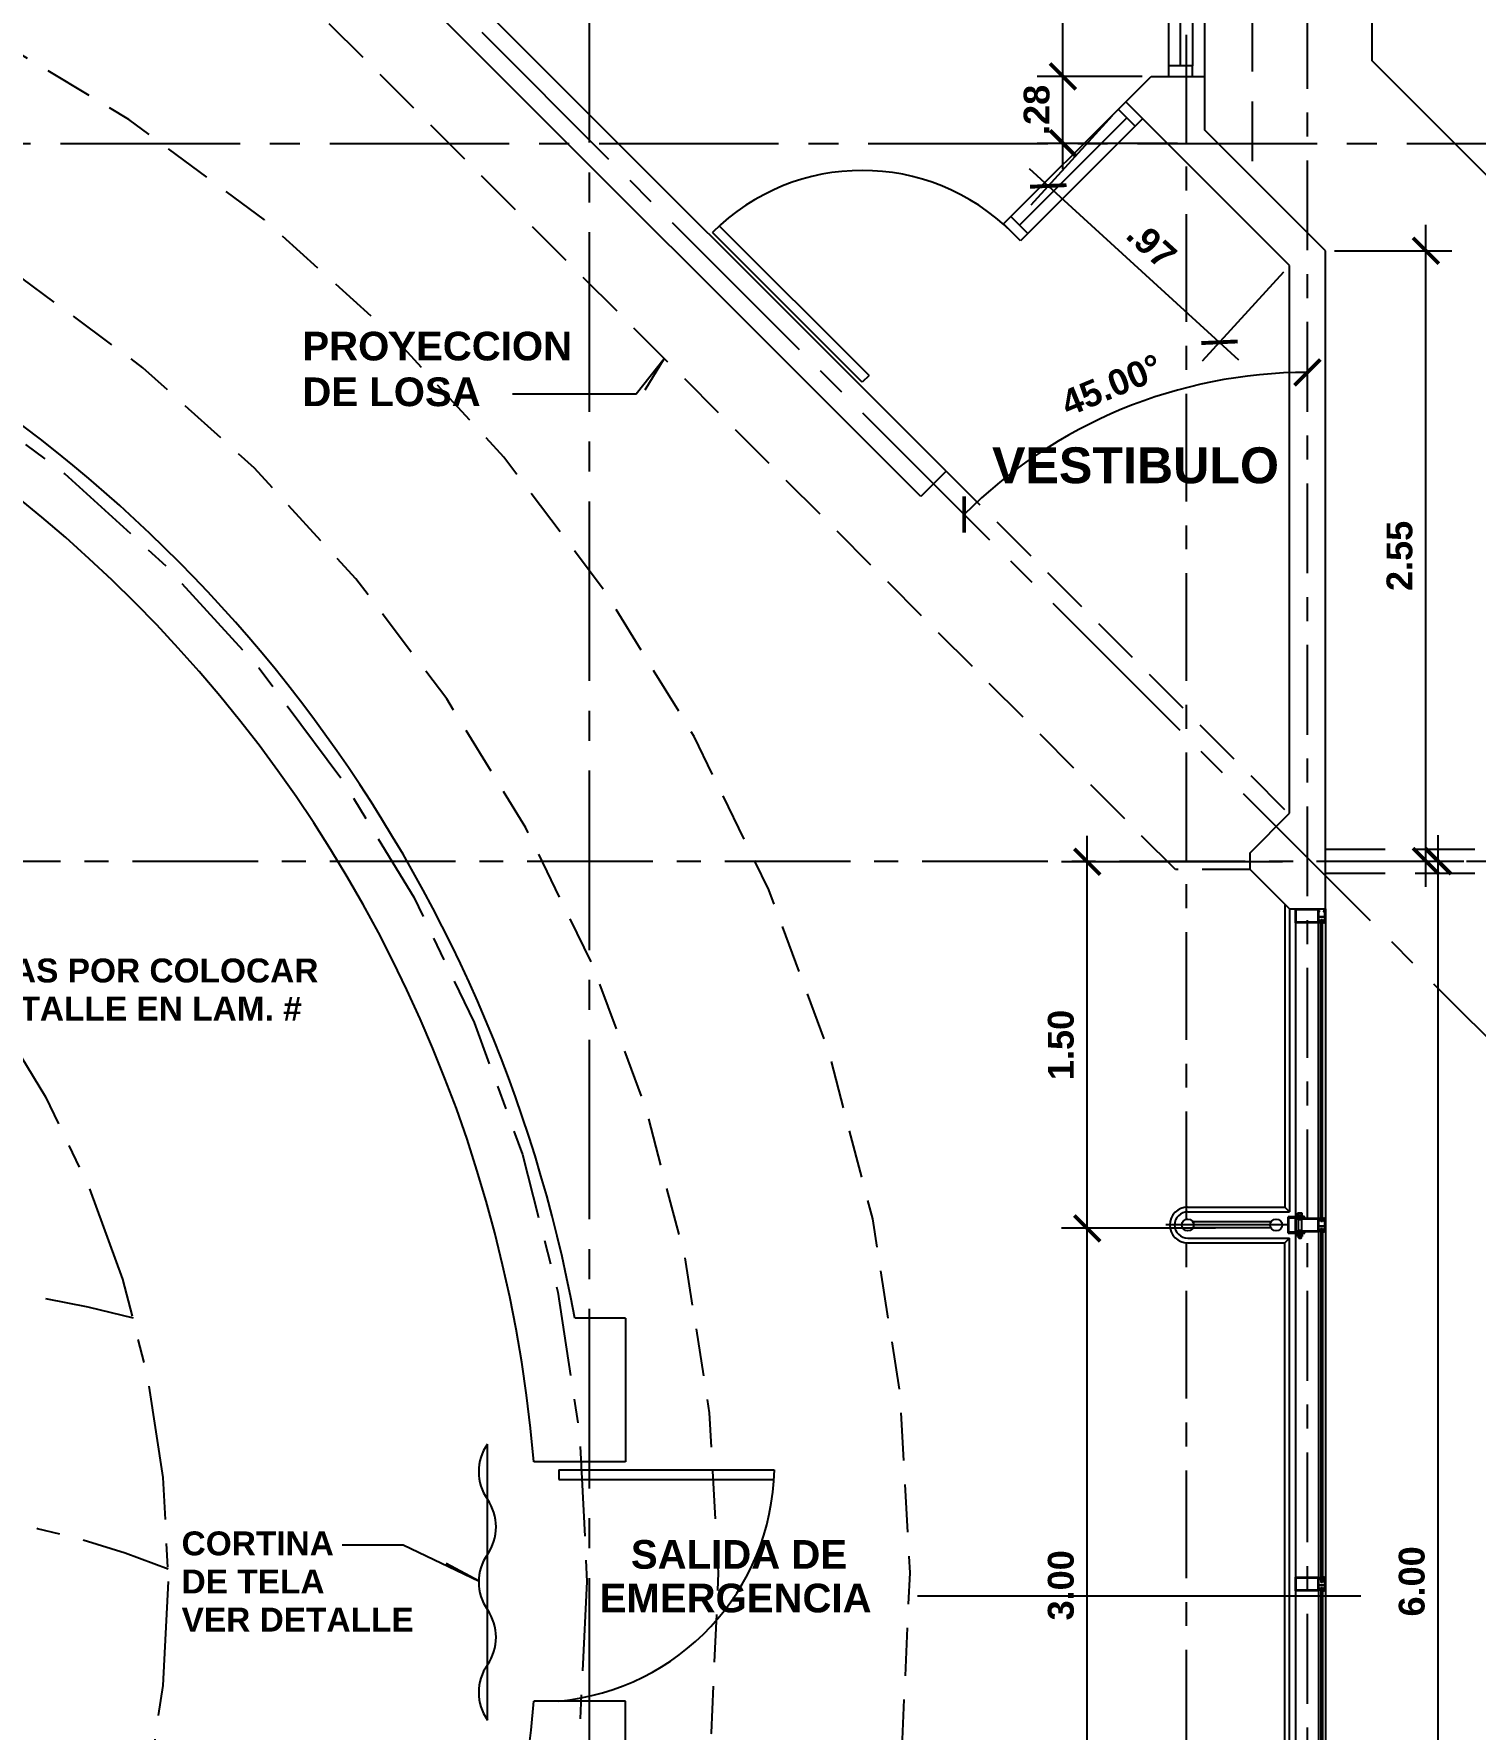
# Model space of a CAD drawing. Extents: x 504.5 to 598.6, y 648.3 to 688.4.
# Drawn here: x 528.94 to 534.96, y 667.46 to 674.54 of the extents above; entities that cross this region are included whole.
import ezdxf

# ---------------------------------------------------------------- set-up
doc = ezdxf.new("R2010")
doc.units = 0
doc.header["$MEASUREMENT"] = 0
doc.linetypes.add('CENTER2', pattern=[1.125, 0.75, -0.125, 0.125, -0.125])
doc.linetypes.add('HIDDEN', pattern=[0.375, 0.25, -0.125])
doc.layers.get('0').update_dxf_attribs({"linetype": 'CONTINUOUS'})
doc.layers.get('DEFPOINTS').update_dxf_attribs({"linetype": 'CONTINUOUS'})
for name, color, linetype in [('2', 1, 'CONTINUOUS'), ('4', 3, 'CONTINUOUS'), ('6', 7, 'CONTINUOUS'), ('EJES', 6, 'CENTER2'), ('paredes', 2, 'CONTINUOUS'), ('pisoplanta', 1, 'CONTINUOUS'), ('PROYECCIONES', 6, 'HIDDEN'), ('PUERTAS', 1, 'CONTINUOUS'), ('texturas', 6, 'CONTINUOUS'), ('ventanas', 1, 'CONTINUOUS'), ('vidrio', 6, 'CONTINUOUS')]:
    doc.layers.add(name, color=color, linetype=linetype)
doc.styles.add('ALR4', font='sanssb__.ttf')
doc.dimstyles.new('1-50', dxfattribs={"dimscale": 0.6, "dimtxt": 0.18, "dimasz": 0.18, "dimexe": 0.18, "dimexo": 0.0625, "dimgap": 0.09, "dimtad": 1, "dimzin": 4, "dimdsep": 46, "dimtxsty": 'Standard', "dimblk1": 'ARCHTICK', "dimblk2": 'ARCHTICK', "dimsah": 1, "dimcen": 0.09, "dimdle": 0.18, "dimclrd": 6, "dimclre": 6, "dimclrt": 1, "dimadec": 0, "dimazin": 0, "dimtfac": 1, "dimtofl": 0, "dimtmove": 0, "dimatfit": 3, "dimldrblk": 'ARCHTICK', "dimfxl": 1, "dimtolj": 1, "dimtzin": 4, "dimarcsym": 0})

# ---------------------------------------------------------------- blocks, each defined once
blk = doc.blocks.new('apoymuro-cortina')
at = {"layer": 'vidrio', "color": 1, "linetype": 'Continuous'}
for p, q in [((0, 0), (-0.0989, 0)), ((0, -0.0574), (0, 0)), ((-0.125, -0.0006), (-0.125, -0.0568)), ((-0.1193, 0), (-0.1244, 0)), ((-0.1244, -0.0574), (-0.1193, -0.0574)), ((-0.122, -0.0096), (-0.122, -0.0032)), ((-0.122, -0.032), (-0.122, -0.0134)), ((-0.0962, -0.032), (-0.122, -0.032)), ((-0.122, -0.0348), (-0.0962, -0.0348)), ((-0.122, -0.044), (-0.122, -0.0348)), ((-0.122, -0.0542), (-0.122, -0.0478)), ((-0.1213, -0.0026), (-0.1199, -0.0026)), ((-0.1199, -0.0102), (-0.1213, -0.0102)), ((-0.1213, -0.0128), (-0.1193, -0.0128)), ((-0.1193, -0.0447), (-0.1213, -0.0447)), ((-0.1213, -0.0472), (-0.1199, -0.0472)), ((-0.1199, -0.0549), (-0.1213, -0.0549)), ((-0.1199, -0.0026), (-0.1199, -0.0038)), ((-0.1199, -0.0089), (-0.1199, -0.0102)), ((-0.1199, -0.0472), (-0.1199, -0.0485)), ((-0.1199, -0.0536), (-0.1199, -0.0549)), ((-0.1186, -0.0038), (-0.1186, -0.0006)), ((-0.1186, -0.0121), (-0.1186, -0.0089)), ((-0.1186, -0.0485), (-0.1186, -0.0453)), ((-0.1186, -0.0568), (-0.1186, -0.0536)), ((-0.0995, -0.0006), (-0.0995, -0.0038)), ((-0.0995, -0.0089), (-0.0995, -0.0121)), ((-0.0995, -0.0453), (-0.0995, -0.0485)), ((-0.0995, -0.0536), (-0.0995, -0.0568)), ((-0.0989, -0.0128), (-0.0968, -0.0128)), ((-0.0968, -0.0447), (-0.0989, -0.0447)), ((-0.0989, -0.0574), (-0.0938, -0.0574)), ((-0.0982, -0.0026), (-0.0968, -0.0026)), ((-0.0982, -0.0038), (-0.0982, -0.0026)), ((-0.0982, -0.0102), (-0.0982, -0.0089)), ((-0.0968, -0.0102), (-0.0982, -0.0102)), ((-0.0982, -0.0472), (-0.0968, -0.0472)), ((-0.0982, -0.0485), (-0.0982, -0.0472)), ((-0.0982, -0.0549), (-0.0982, -0.0536)), ((-0.0968, -0.0549), (-0.0982, -0.0549)), ((-0.0962, -0.0032), (-0.0962, -0.0096)), ((-0.0962, -0.0134), (-0.0962, -0.032)), ((-0.0962, -0.0348), (-0.0962, -0.044)), ((-0.0962, -0.0478), (-0.0962, -0.0542)), ((-0.0938, -0.0574), (0, -0.0574)), ((-0.0931, -0.0033), (-0.0931, -0.0541)), ((-0.0036, -0.0028), (-0.0926, -0.0028)), ((-0.0926, -0.0546), (-0.0036, -0.0546)), ((-0.0031, -0.0541), (-0.0031, -0.0033))]:
    blk.add_line(p, q, dxfattribs=at)
at = {"layer": 'vidrio', "linetype": 'Continuous'}
for p, q in [((-0.0397, 0.0015), (-0.0397, 0.0051)), ((-0.0397, 0.0051), (0.0307, 0.0051)), ((0.0272, 0.0015), (-0.0397, 0.0015)), ((-0.0318, 0.0056), (-0.0318, 0.0075)), ((-0.0318, 0.0075), (-0.0055, 0.0075)), ((-0.0055, 0.0056), (-0.0318, 0.0056)), ((-0.0087, 0.0103), (-0.0287, 0.0103)), ((-0.0287, 0.0103), (-0.0287, 0.0078)), ((-0.0287, 0.0078), (-0.0087, 0.0078)), ((-0.0283, 0.0111), (-0.0283, 0.0201)), ((-0.026, 0.0207), (-0.0113, 0.0207)), ((-0.0113, 0.0105), (-0.026, 0.0105)), ((-0.0237, 0.0201), (-0.0237, 0.0111)), ((-0.0145, 0.0208), (-0.0228, 0.0208)), ((-0.0137, 0.0111), (-0.0137, 0.0201)), ((-0.009, 0.0201), (-0.009, 0.0111)), ((-0.0087, 0.0078), (-0.0087, 0.0103)), ((-0.0055, 0.0075), (-0.0055, 0.0056)), ((0.0272, -0.0589), (0.0272, 0.0015)), ((0.0307, -0.0625), (0.0307, 0.0051)), ((-0.1052, -0.0438), (-0.1133, -0.0438)), ((-0.0397, -0.0589), (0.0272, -0.0589)), ((-0.0397, -0.0625), (-0.0397, -0.0589)), ((0.0307, -0.0625), (-0.0397, -0.0625)), ((-0.0318, -0.0631), (-0.0318, -0.065)), ((-0.0055, -0.0631), (-0.0318, -0.0631)), ((-0.0318, -0.065), (-0.0055, -0.065)), ((-0.0287, -0.0677), (-0.0287, -0.0652)), ((-0.0287, -0.0652), (-0.0087, -0.0652)), ((-0.0087, -0.0677), (-0.0287, -0.0677)), ((-0.0283, -0.0686), (-0.0283, -0.0775)), ((-0.0113, -0.068), (-0.026, -0.068)), ((-0.0127, -0.0055), (-0.0248, -0.0055)), ((-0.0248, -0.0055), (-0.0248, -0.0516)), ((-0.0248, -0.0516), (-0.0127, -0.0516)), ((-0.0237, -0.0775), (-0.0237, -0.0686)), ((-0.0137, -0.0686), (-0.0137, -0.0775)), ((-0.0127, -0.0516), (-0.0127, -0.0055)), ((-0.009, -0.0775), (-0.009, -0.0686)), ((-0.0087, -0.0652), (-0.0087, -0.0677)), ((-0.0055, -0.065), (-0.0055, -0.0631)), ((-0.026, -0.0782), (-0.0113, -0.0782)), ((-0.0247, -0.083), (-0.0247, -0.0782)), ((-0.0127, -0.0792), (-0.0247, -0.0792)), ((-0.0127, -0.0811), (-0.0247, -0.0811)), ((-0.0247, -0.083), (-0.0237, -0.0839)), ((-0.0127, -0.083), (-0.0247, -0.083)), ((-0.0136, -0.0839), (-0.0237, -0.0839)), ((-0.0145, -0.0783), (-0.0228, -0.0783)), ((-0.0145, -0.0802), (-0.0228, -0.0802)), ((-0.0145, -0.0821), (-0.0228, -0.0821)), ((-0.0187, -0.0838), (-0.0187, -0.0839)), ((-0.0127, -0.083), (-0.0136, -0.0839)), ((-0.0127, -0.083), (-0.0127, -0.0782))]:
    blk.add_line(p, q, dxfattribs=at)
at = {"layer": 'vidrio', "color": 1, "linetype": 'Continuous', "extrusion": (0, 0, -1)}
for centre, major_axis, start_param, end_param in [((-0.0989, -0.0006), (0.000451, -0.000451), 2.356194, 3.926991), ((-0.1244, -0.0006), (0.000451, -0.000451), 2.356194, 3.926991), ((-0.1244, -0.0568), (0.000451, 0.000451), 2.356194, 3.926991), ((-0.1213, -0.0032), (0.000451, -0.000451), 2.356194, 3.926991), ((-0.1213, -0.0096), (0.000451, 0.000451), 2.356194, 3.926991), ((-0.1213, -0.0134), (0.000451, -0.000451), 2.356194, 3.926991), ((-0.1213, -0.044), (0.000451, 0.000451), 2.356194, 3.926991), ((-0.1213, -0.0478), (0.000451, -0.000451), 2.356194, 3.926991), ((-0.1213, -0.0542), (0.000451, 0.000451), 2.356194, 3.926991), ((-0.1193, -0.0038), (0.000451, 0.000451), 2.356194, 3.926991), ((-0.1193, -0.0089), (0.000451, -0.000451), 2.356194, 3.926991), ((-0.1193, -0.0485), (0.000451, 0.000451), 2.356194, 3.926991), ((-0.1193, -0.0536), (0.000451, -0.000451), 2.356194, 3.926991), ((-0.1193, -0.0006), (0.000451, -0.000451), 3.926991, 5.497787), ((-0.1193, -0.0038), (0.000451, -0.000451), -0.785398, 0.785398), ((-0.1193, -0.0089), (0.000451, -0.000451), 3.926991, 5.497787), ((-0.1193, -0.0121), (0.000451, -0.000451), -0.785398, 0.785398), ((-0.1193, -0.0453), (0.000451, -0.000451), 3.926991, 5.497787), ((-0.1193, -0.0485), (0.000451, -0.000451), -0.785398, 0.785398), ((-0.1193, -0.0536), (0.000451, -0.000451), 3.926991, 5.497787), ((-0.1193, -0.0568), (0.000451, -0.000451), -0.785398, 0.785398), ((-0.0989, -0.0038), (0.000451, 0.000451), 2.356194, 3.926991), ((-0.0989, -0.0089), (0.000451, -0.000451), 2.356194, 3.926991), ((-0.0989, -0.0121), (0.000451, 0.000451), 2.356194, 3.926991), ((-0.0989, -0.0453), (0.000451, -0.000451), 2.356194, 3.926991), ((-0.0989, -0.0485), (0.000451, 0.000451), 2.356194, 3.926991), ((-0.0989, -0.0536), (0.000451, -0.000451), 2.356194, 3.926991), ((-0.0989, -0.0568), (0.000451, 0.000451), 2.356194, 3.926991), ((-0.0989, -0.0038), (0.000451, -0.000451), -0.785398, 0.785398), ((-0.0989, -0.0089), (0.000451, -0.000451), 3.926991, 5.497787), ((-0.0989, -0.0485), (0.000451, -0.000451), -0.785398, 0.785398), ((-0.0989, -0.0536), (0.000451, -0.000451), 3.926991, 5.497787), ((-0.0968, -0.0032), (0.000451, 0.000451), 5.497787, 7.068583), ((-0.0968, -0.0096), (0.000451, -0.000451), -0.785398, 0.785398), ((-0.0968, -0.0134), (0.000451, -0.000451), 3.926991, 5.497787), ((-0.0968, -0.044), (0.000451, -0.000451), -0.785398, 0.785398), ((-0.0968, -0.0478), (0.000451, 0.000451), 5.497787, 7.068583), ((-0.0926, -0.0033), (0.000361, 0.000361), 3.926991, 5.497787), ((-0.0926, -0.0541), (0.000361, 0.000361), 2.356194, 3.926991)]:
    blk.add_ellipse(centre, major_axis=major_axis, ratio=1, start_param=start_param, end_param=end_param, dxfattribs=at)
at = {"layer": 'vidrio', "linetype": 'Continuous', "extrusion": (0, 0, -1)}
for centre, major_axis, start_param, end_param in [((-0.026, 0.0161), (0.00325, -0.00325), 3.399063, 4.454918), ((-0.026, 0.0151), (0.00325, -0.00325), 0.257471, 1.313326), ((-0.0187, 0.0004), (0.0144, -0.0144), 3.678281, 4.175701), ((-0.0187, 0.0309), (0.0144, 0.0144), 2.107484, 2.604904), ((-0.0113, 0.0161), (0.00325, -0.00325), 3.399063, 4.454918), ((-0.0113, 0.0151), (0.00325, -0.00325), 0.257471, 1.313326), ((-0.026, -0.0726), (0.00325, 0.00325), 4.96986, 6.025715), ((-0.0187, -0.0883), (0.0144, 0.0144), 5.249077, 5.746497), ((-0.0113, -0.0726), (0.00325, 0.00325), 4.96986, 6.025715), ((-0.026, -0.0736), (0.00325, 0.00325), 1.828267, 2.884122), ((-0.0187, -0.0578), (0.0144, -0.0144), 0.536688, 1.034108), ((-0.0113, -0.0736), (0.00325, 0.00325), 1.828267, 2.884122)]:
    blk.add_ellipse(centre, major_axis=major_axis, ratio=1, start_param=start_param, end_param=end_param, dxfattribs=at)
at = {"layer": 'vidrio', "color": 5, "linetype": 'Continuous', "extrusion": (0, 0, -1)}
for centre, major_axis, start_param, end_param in [((-0.0036, -0.0033), (0.000361, -0.000361), 3.926991, 5.497787), ((-0.0036, -0.0541), (0.000361, 0.000361), 0.785398, 2.356194)]:
    blk.add_ellipse(centre, major_axis=major_axis, ratio=1, start_param=start_param, end_param=end_param, dxfattribs=at)
blk = doc.blocks.new('_ARCHTICK')
at = {"color": 0, "linetype": 'ByBlock', "const_width": 0.15}
blk.add_lwpolyline([(-0.5, -0.5), (0.5, 0.5)], dxfattribs=at)
blk = doc.blocks.new('*D74')
at = {"color": 6, "linetype": 'ByBlock', "transparency": 16777216}
blk.add_line((533.9054, 661.619), (533.621, 661.3346), dxfattribs=at)
blk.add_arc((534.2623, 661.9759), 0.799, 225, 270, dxfattribs=at)
at = {"layer": 'DEFPOINTS', "color": 0, "linetype": 'ByBlock', "transparency": 16777216}
for p in [(534.2623, 683.009), (534.3216, 662.0352), (533.9319, 661.6455), (533.8628, 661.284), (534.2623, 649.3383)]:
    blk.add_point(p, dxfattribs=at)
at = {"color": 6, "linetype": 'ByBlock', "transparency": 16777216, "xscale": 0.108, "yscale": 0.108, "zscale": 0.108}
for p, rotation in [((533.6974, 661.4109), 134.9999999999905), ((534.2623, 661.1769), 359.9999999999995)]:
    blk.add_blockref('_ARCHTICK', p, dxfattribs=dict(at, rotation=rotation))
at = {"color": 1, "linetype": 'ByBlock', "transparency": 16777216, "insert": (533.9986, 661.3392), "char_height": 0.108, "attachment_point": 5, "rotation": 337.5, "style": 'ALR4'}
blk.add_mtext('\\A1;45.00°', dxfattribs=at)
blk = doc.blocks.new('*D75')
at = {"color": 6, "linetype": 'ByBlock', "transparency": 16777216}
blk.add_arc((534.2623, 671.099), 2.0286, 90, 135, dxfattribs=at)
at = {"layer": 'DEFPOINTS', "color": 0, "linetype": 'ByBlock', "transparency": 16777216}
for p in [(534.2623, 683.009), (523.6674, 681.6939), (533.7373, 673.0584), (536.1168, 669.2445), (534.2623, 649.3383)]:
    blk.add_point(p, dxfattribs=at)
at = {"color": 6, "linetype": 'ByBlock', "transparency": 16777216, "xscale": 0.108, "yscale": 0.108, "zscale": 0.108}
for p, rotation in [((534.2623, 673.1276), 359.9999999999992), ((532.8279, 672.5334), 224.9999999999957)]:
    blk.add_blockref('_ARCHTICK', p, dxfattribs=dict(at, rotation=rotation))
at = {"color": 1, "linetype": 'ByBlock', "transparency": 16777216, "insert": (533.444, 673.0746), "char_height": 0.108, "attachment_point": 5, "rotation": 22.5, "style": 'ALR4'}
blk.add_mtext('\\A1;45.00°', dxfattribs=at)
blk = doc.blocks.new('*D150')
at = {"color": 6, "linetype": 'ByBlock', "transparency": 16777216}
for p, q in [((534.8083, 664.9561), (534.8083, 671.1929)), ((534.2998, 671.0849), (534.9163, 671.0849))]:
    blk.add_line(p, q, dxfattribs=at)
at = {"layer": 'DEFPOINTS', "color": 0, "linetype": 'ByBlock', "transparency": 16777216}
for p in [(534.2623, 671.0849), (534.8083, 671.0849), (534.3374, 665.0641)]:
    blk.add_point(p, dxfattribs=at)
at = {"color": 6, "linetype": 'ByBlock', "transparency": 16777216, "xscale": 0.108, "yscale": 0.108, "zscale": 0.108}
for p, rotation in [((534.8083, 671.0849), 90), ((534.8083, 665.0641), 270)]:
    blk.add_blockref('_ARCHTICK', p, dxfattribs=dict(at, rotation=rotation))
at = {"color": 1, "linetype": 'ByBlock', "transparency": 16777216, "insert": (534.6985, 668.0745), "char_height": 0.108, "attachment_point": 5, "rotation": 90, "style": 'ALR4'}
blk.add_mtext('\\A1;6.00', dxfattribs=at)
blk = doc.blocks.new('*D153')
at = {"color": 6, "linetype": 'ByBlock', "transparency": 16777216}
for p, q in [((533.3421, 666.4577), (533.3421, 669.6582)), ((533.8778, 669.5502), (533.2341, 669.5502))]:
    blk.add_line(p, q, dxfattribs=at)
at = {"layer": 'DEFPOINTS', "color": 0, "linetype": 'ByBlock', "transparency": 16777216}
for p in [(533.3421, 669.5502), (533.9153, 669.5502), (533.9686, 666.5657)]:
    blk.add_point(p, dxfattribs=at)
at = {"color": 6, "linetype": 'ByBlock', "transparency": 16777216, "xscale": 0.108, "yscale": 0.108, "zscale": 0.108}
for p, rotation in [((533.3421, 669.5502), 90), ((533.3421, 666.5657), 270)]:
    blk.add_blockref('_ARCHTICK', p, dxfattribs=dict(at, rotation=rotation))
at = {"color": 1, "linetype": 'ByBlock', "transparency": 16777216, "insert": (533.2324, 668.058), "char_height": 0.108, "attachment_point": 5, "rotation": 90, "style": 'ALR4'}
blk.add_mtext('\\A1;3.00', dxfattribs=at)
blk = doc.blocks.new('*D154')
at = {"color": 6, "linetype": 'ByBlock', "transparency": 16777216}
for p, q in [((533.3421, 669.4422), (533.3421, 671.1905)), ((534.1577, 671.0825), (533.2341, 671.0825))]:
    blk.add_line(p, q, dxfattribs=at)
at = {"layer": 'DEFPOINTS', "color": 0, "linetype": 'ByBlock', "transparency": 16777216}
for p in [(533.3421, 671.0825), (534.1952, 671.0825), (533.9153, 669.5502)]:
    blk.add_point(p, dxfattribs=at)
at = {"color": 6, "linetype": 'ByBlock', "transparency": 16777216, "xscale": 0.108, "yscale": 0.108, "zscale": 0.108}
for p, rotation in [((533.3421, 671.0825), 90), ((533.3421, 669.5502), 270)]:
    blk.add_blockref('_ARCHTICK', p, dxfattribs=dict(at, rotation=rotation))
at = {"color": 1, "linetype": 'ByBlock', "transparency": 16777216, "insert": (533.2323, 670.3164), "char_height": 0.108, "attachment_point": 5, "rotation": 90, "style": 'ALR4'}
blk.add_mtext('\\A1;1.50', dxfattribs=at)
blk = doc.blocks.new('*D155')
at = {"color": 6, "linetype": 'ByBlock', "transparency": 16777216}
for p, q in [((534.7572, 670.9769), (534.7572, 673.7441)), ((534.3748, 673.6361), (534.8652, 673.6361)), ((534.2998, 671.0849), (534.8652, 671.0849))]:
    blk.add_line(p, q, dxfattribs=at)
at = {"layer": 'DEFPOINTS', "color": 0, "linetype": 'ByBlock', "transparency": 16777216}
for p in [(534.3373, 673.6361), (534.7572, 673.6361), (534.2623, 671.0849)]:
    blk.add_point(p, dxfattribs=at)
at = {"color": 6, "linetype": 'ByBlock', "transparency": 16777216, "xscale": 0.108, "yscale": 0.108, "zscale": 0.108}
for p, rotation in [((534.7572, 673.6361), 90), ((534.7572, 671.0849), 270)]:
    blk.add_blockref('_ARCHTICK', p, dxfattribs=dict(at, rotation=rotation))
at = {"color": 1, "linetype": 'ByBlock', "transparency": 16777216, "insert": (534.6474, 672.3605), "char_height": 0.108, "attachment_point": 5, "rotation": 90, "style": 'ALR4'}
blk.add_mtext('\\A1;2.55', dxfattribs=at)
blk = doc.blocks.new('*D156')
at = {"color": 6, "linetype": 'ByBlock', "transparency": 16777216}
for p, q in [((533.4466, 674.1995), (533.1065, 673.827)), ((533.0996, 673.9796), (533.9746, 673.1807)), ((534.1621, 673.5462), (533.822, 673.1738))]:
    blk.add_line(p, q, dxfattribs=at)
at = {"layer": 'DEFPOINTS', "color": 0, "linetype": 'ByBlock', "transparency": 16777216}
for p in [(533.4718, 674.2272), (534.1873, 673.5739), (533.8948, 673.2535)]:
    blk.add_point(p, dxfattribs=at)
at = {"color": 6, "linetype": 'ByBlock', "transparency": 16777216, "xscale": 0.108, "yscale": 0.108, "zscale": 0.108}
for p, rotation in [((533.1793, 673.9068), 137.6029167499125), ((533.8948, 673.2535), 317.6029167499125)]:
    blk.add_blockref('_ARCHTICK', p, dxfattribs=dict(at, rotation=rotation))
at = {"color": 1, "linetype": 'ByBlock', "transparency": 16777216, "insert": (533.611, 673.6611), "char_height": 0.108, "attachment_point": 5, "rotation": 317.60292, "style": 'ALR4'}
blk.add_mtext('\\A1;.97', dxfattribs=at)
blk = doc.blocks.new('*D157')
at = {"color": 6, "linetype": 'ByBlock', "transparency": 16777216}
for p, q in [((533.2408, 673.9769), (533.2408, 674.4724)), ((533.5715, 674.3644), (533.1328, 674.3644)), ((533.7191, 674.0849), (533.1328, 674.0849))]:
    blk.add_line(p, q, dxfattribs=at)
at = {"layer": 'DEFPOINTS', "color": 0, "linetype": 'ByBlock', "transparency": 16777216}
for p in [(533.2408, 674.3644), (533.609, 674.3644), (533.7566, 674.0849)]:
    blk.add_point(p, dxfattribs=at)
at = {"color": 6, "linetype": 'ByBlock', "transparency": 16777216, "xscale": 0.108, "yscale": 0.108, "zscale": 0.108}
for p, rotation in [((533.2408, 674.3644), 90), ((533.2408, 674.0849), 270)]:
    blk.add_blockref('_ARCHTICK', p, dxfattribs=dict(at, rotation=rotation))
at = {"color": 1, "linetype": 'ByBlock', "transparency": 16777216, "insert": (533.1311, 674.2246), "char_height": 0.108, "attachment_point": 5, "rotation": 90, "style": 'ALR4'}
blk.add_mtext('\\A1;.28', dxfattribs=at)
blk = doc.blocks.new('*D158')
at = {"color": 6, "linetype": 'ByBlock', "transparency": 16777216}
for p, q in [((533.2408, 674.2564), (533.2408, 676.6927)), ((533.7191, 676.5847), (533.1328, 676.5847))]:
    blk.add_line(p, q, dxfattribs=at)
at = {"layer": 'DEFPOINTS', "color": 0, "linetype": 'ByBlock', "transparency": 16777216}
for p in [(533.2408, 676.5847), (533.7566, 676.5847), (533.609, 674.3644)]:
    blk.add_point(p, dxfattribs=at)
at = {"color": 6, "linetype": 'ByBlock', "transparency": 16777216, "xscale": 0.108, "yscale": 0.108, "zscale": 0.108}
for p, rotation in [((533.2408, 676.5847), 90), ((533.2408, 674.3644), 270)]:
    blk.add_blockref('_ARCHTICK', p, dxfattribs=dict(at, rotation=rotation))
at = {"color": 1, "linetype": 'ByBlock', "transparency": 16777216, "insert": (533.1328, 675.4745), "char_height": 0.108, "attachment_point": 5, "rotation": 90, "style": 'ALR4'}
blk.add_mtext('\\A1;2.22', dxfattribs=at)
blk = doc.blocks.new('*D209')
at = {"color": 6, "linetype": 'ByBlock', "transparency": 16777216}
blk.add_arc((529.7454, 675.5099), 0.5415, 180, 315, dxfattribs=at)
at = {"layer": 'DEFPOINTS', "color": 0, "linetype": 'ByBlock', "transparency": 16777216}
for p in [(528.3212, 675.5099), (529.7454, 675.5099), (529.7454, 675.5099), (529.3625, 675.127), (532.6463, 672.609)]:
    blk.add_point(p, dxfattribs=at)
at = {"color": 6, "linetype": 'ByBlock', "transparency": 16777216, "xscale": 0.108, "yscale": 0.108, "zscale": 0.108}
for p, rotation in [((529.2039, 675.5099), 90.0000000000166), ((530.1283, 675.127), 45.00000000000025)]:
    blk.add_blockref('_ARCHTICK', p, dxfattribs=dict(at, rotation=rotation))
at = {"color": 1, "linetype": 'ByBlock', "transparency": 16777216, "insert": (529.5802, 675.1111), "char_height": 0.108, "attachment_point": 5, "rotation": 337.5, "style": 'ALR4'}
blk.add_mtext('\\A1;135.00°', dxfattribs=at)

msp = doc.modelspace()

# ---------------------------------------------------------------- linework, layer by layer
at = {"layer": '2'}
for points in [[(530.9413, 673.0375), (531.4572, 673.0375), (531.5747, 673.1855), (531.493, 673.0528)], [(530.2291, 668.2267), (530.4832, 668.2267), (530.8009, 668.0753), (530.6641, 668.1486)]]:
    msp.add_lwpolyline(points, dxfattribs=at)
at = {"layer": '6'}
msp.add_line((532.633, 668.0136), (534.4854, 668.0136), dxfattribs=at)
at = {"layer": 'EJES'}
for p, q in [((531.2623, 649.3383), (531.2623, 683.009)), ((536.1168, 669.2445), (523.6674, 681.6939)), ((505.4273, 674.0849), (544.8842, 674.0849))]:
    msp.add_line(p, q, dxfattribs=at)
at = {"layer": 'EJES', "ltscale": 0.6}
msp.add_line((533.7566, 649.3383), (533.7566, 683.009), dxfattribs=at)
at = {"layer": 'EJES', "ltscale": 0.5}
msp.add_line((534.2623, 649.3383), (534.2623, 683.009), dxfattribs=at)
at = {"layer": 'EJES', "ltscale": 0.7}
msp.add_line((505.4273, 671.0849), (544.8842, 671.0849), dxfattribs=at)
at = {"layer": 'EJES', "ltscale": 0.5}
msp.add_circle((525.2519, 668.0745), 6, dxfattribs=at)
at = {"layer": 'EJES', "ltscale": 0.75}
msp.add_circle((525.2519, 668.0745), 4.25, dxfattribs=at)
at = {"layer": 'EJES', "ltscale": 0.5}
for radius, start, end in [(4.25, 75, 116.72277), (3.3, 67.84474, 120.28503)]:
    msp.add_arc((528.2571, 665.0693), radius, start, end, dxfattribs=at)
at = {"layer": 'paredes'}
for p, q in [((532.7523, 672.7151), (529.8515, 675.616)), ((532.6463, 672.609), (529.7454, 675.5099)), ((533.503, 674.2583), (533.609, 674.3644)), ((533.609, 674.3644), (533.8316, 674.3644)), ((533.8316, 674.3644), (533.8316, 674.1418)), ((534.1873, 673.5739), (533.503, 674.2583)), ((534.3373, 673.6361), (533.8316, 674.1418)), ((534.3373, 670.8849), (534.3373, 673.6361)), ((534.1873, 671.2849), (534.1873, 673.5739)), ((532.7523, 672.7151), (532.6463, 672.609)), ((534.0227, 671.1202), (534.1873, 671.2849)), ((534.0227, 671.0495), (534.0227, 671.1202)), ((534.1873, 670.8849), (534.0227, 671.0495)), ((534.1873, 670.8849), (534.3373, 670.8849)), ((534.1873, 670.8849), (534.3373, 670.8849)), ((531.4123, 669.1745), (531.4123, 668.5745)), ((531.4123, 666.9745), (531.4123, 667.5745))]:
    msp.add_line(p, q, dxfattribs=at)
at = {"layer": 'paredes', "color": 6}
msp.add_line((534.3373, 670.8849), (534.3373, 662.0287), dxfattribs=at)
at = {"layer": 'paredes', "ltscale": 0.75}
for p, q in [((531.4123, 669.1745), (531.2011, 669.1745)), ((531.4123, 668.5745), (531.0303, 668.5745)), ((531.4123, 667.5745), (531.0303, 667.5745))]:
    msp.add_line(p, q, dxfattribs=at)
for radius, start, end in [(5.8, 4.94543, 175.05457), (6.05, 10.47568, 62.80541), (5.8, 279.92819, 355.05457)]:
    msp.add_arc((525.2519, 668.0745), radius, start, end, dxfattribs=at)
at = {"layer": 'pisoplanta', "color": 6}
for p, q in [((534.1673, 670.9049), (534.1673, 669.6391)), ((534.1873, 670.8849), (534.1873, 669.6191)), ((533.7623, 669.6391), (534.1673, 669.6391)), ((533.7623, 669.6191), (534.1873, 669.6191)), ((534.1873, 669.6191), (534.1673, 669.6391)), ((533.7623, 669.5091), (534.1873, 669.5091)), ((533.7623, 669.4891), (534.1673, 669.4891)), ((534.1873, 669.5091), (534.1673, 669.4891)), ((534.1673, 666.6391), (534.1673, 669.4891)), ((534.1873, 666.6191), (534.1873, 669.5091))]:
    msp.add_line(p, q, dxfattribs=at)
for radius in [0.075, 0.055]:
    msp.add_arc((533.7623, 669.5641), radius, 90, 270, dxfattribs=at)
at = {"layer": 'PROYECCIONES'}
for p, q in [((534.0316, 676.5099), (534.0316, 673.9418)), ((534.3373, 671.1349), (538.4123, 671.1349)), ((534.3373, 671.0349), (538.4123, 671.0349))]:
    msp.add_line(p, q, dxfattribs=at)
at = {"layer": 'PROYECCIONES', "color": 1, "ltscale": 0.8}
msp.add_line((533.7108, 671.0495), (529.4979, 675.2624), dxfattribs=at)
at = {"layer": 'PROYECCIONES', "ltscale": 0.8}
for p, q in [((532.7523, 672.7151), (534.1849, 671.2825)), ((534.0227, 671.0495), (533.7108, 671.0495))]:
    msp.add_line(p, q, dxfattribs=at)
at = {"layer": 'PROYECCIONES', "color": 1, "ltscale": 0.8}
for radius, start in [(7.35, 270.37175), (6.55, 270.41716)]:
    msp.add_arc((525.2519, 668.0745), radius, start, 270, dxfattribs=at)
at = {"layer": 'PUERTAS'}
for p, q in [((533.503, 674.2583), (532.9924, 673.7478)), ((533.5426, 674.1565), (533.4718, 674.2272)), ((533.5737, 674.1876), (533.0631, 673.6771)), ((532.4303, 673.1149), (531.8045, 673.7407)), ((533.0631, 673.6771), (532.9924, 673.7478)), ((533.0943, 673.7082), (533.0235, 673.7789)), ((532.402, 673.0866), (531.7762, 673.7124)), ((532.4303, 673.1149), (532.402, 673.0866))]:
    msp.add_line(p, q, dxfattribs=at)
at = {"layer": 'PUERTAS', "ltscale": 0.1}
for p, q in [((530.8358, 667.495), (530.8358, 668.6482)), ((531.1347, 668.5403), (532.0347, 668.5403)), ((531.1347, 668.5403), (531.1347, 668.5003)), ((531.1347, 668.5403), (531.1347, 668.5003)), ((531.1347, 668.5003), (532.0347, 668.5003))]:
    msp.add_line(p, q, dxfattribs=at)
at = {"layer": 'PUERTAS'}
for centre, radius, start, end in [((532.402, 673.0866), 0.885, 45, 135), ((531.0021, 668.5328), 0.2024, 145.2647, 214.7353), ((530.6695, 668.3022), 0.2024, 325.2647, 34.7353), ((531.0021, 668.0716), 0.2024, 145.2647, 214.7353), ((530.6695, 667.841), 0.2024, 325.2647, 34.7353), ((531.0021, 667.6103), 0.2024, 145.2647, 214.7353)]:
    msp.add_arc(centre, radius, start, end, dxfattribs=at)
at = {"layer": 'PUERTAS', "ltscale": 0.1}
msp.add_arc((531.0439, 668.5614), 0.9911, 275.26111, 358.77742, dxfattribs=at)
at = {"layer": 'texturas', "color": 1}
for p in [(534.5316, 676.5099), (535.0373, 673.926)]:
    msp.add_line(p, (534.5316, 674.4317), dxfattribs=at)
at = {"layer": 'ventanas'}
for p, q in [((533.6816, 676.5099), (533.6816, 674.3644)), ((533.8316, 676.5099), (533.8316, 674.3644)), ((533.7316, 674.4084), (533.7316, 676.4659)), ((533.7816, 676.4659), (533.7816, 674.4084)), ((533.0589, 673.7435), (533.5072, 674.1918)), ((534.2123, 670.8849), (534.2123, 662.0805))]:
    msp.add_line(p, q, dxfattribs=at)
msp.add_lwpolyline([(533.7816, 674.3644), (533.7816, 674.4084), (533.6816, 674.4084), (533.6816, 674.3644)], close=True, dxfattribs=at)
at = {"layer": 'vidrio', "color": 1, "linetype": 'Continuous'}
for p, q in [((534.2123, 670.8849), (534.3112, 670.8849)), ((534.2123, 670.8275), (534.2123, 670.8849)), ((534.3061, 670.8275), (534.2123, 670.8275)), ((534.2154, 670.8308), (534.2154, 670.8816)), ((534.2159, 670.8821), (534.305, 670.8821)), ((534.305, 670.8303), (534.2159, 670.8303)), ((534.3055, 670.8816), (534.3055, 670.8308)), ((534.3112, 670.8275), (534.3061, 670.8275)), ((534.3085, 670.8817), (534.3085, 670.8753)), ((534.3085, 670.8715), (534.3085, 670.8529)), ((534.3085, 670.8529), (534.3343, 670.8529)), ((534.3085, 670.8501), (534.3085, 670.8409)), ((534.3343, 670.8501), (534.3085, 670.8501)), ((534.3085, 670.837), (534.3085, 670.8307)), ((534.3106, 670.8823), (534.3092, 670.8823)), ((534.3092, 670.8747), (534.3106, 670.8747)), ((534.3112, 670.8721), (534.3092, 670.8721)), ((534.3092, 670.8402), (534.3112, 670.8402)), ((534.3106, 670.8377), (534.3092, 670.8377)), ((534.3092, 670.83), (534.3106, 670.83)), ((534.3106, 670.8811), (534.3106, 670.8823)), ((534.3106, 670.8747), (534.3106, 670.876)), ((534.3106, 670.8364), (534.3106, 670.8377)), ((534.3106, 670.83), (534.3106, 670.8313)), ((534.3119, 670.8842), (534.3119, 670.8811)), ((534.3119, 670.876), (534.3119, 670.8728)), ((534.3119, 670.8396), (534.3119, 670.8364)), ((534.3119, 670.8313), (534.3119, 670.8281)), ((534.331, 670.8811), (534.331, 670.8842)), ((534.331, 670.8728), (534.331, 670.876)), ((534.331, 670.8364), (534.331, 670.8396)), ((534.331, 670.8281), (534.331, 670.8313)), ((534.3316, 670.8849), (534.3367, 670.8849)), ((534.3337, 670.8721), (534.3316, 670.8721)), ((534.3316, 670.8402), (534.3337, 670.8402)), ((534.3367, 670.8275), (534.3316, 670.8275)), ((534.3323, 670.8823), (534.3323, 670.8811)), ((534.3337, 670.8823), (534.3323, 670.8823)), ((534.3323, 670.876), (534.3323, 670.8747)), ((534.3323, 670.8747), (534.3337, 670.8747)), ((534.3323, 670.8377), (534.3323, 670.8364)), ((534.3337, 670.8377), (534.3323, 670.8377)), ((534.3323, 670.8313), (534.3323, 670.83)), ((534.3323, 670.83), (534.3337, 670.83)), ((534.3343, 670.8753), (534.3343, 670.8817)), ((534.3343, 670.8529), (534.3343, 670.8715)), ((534.3343, 670.8409), (534.3343, 670.8501)), ((534.3343, 670.8307), (534.3343, 670.837)), ((534.3374, 670.8842), (534.3374, 670.8281)), ((534.2123, 668.0928), (534.3112, 668.0928)), ((534.2123, 668.0354), (534.2123, 668.0928)), ((534.2154, 668.0387), (534.2154, 668.0895)), ((534.2159, 668.09), (534.305, 668.09)), ((534.3055, 668.0895), (534.3055, 668.0387)), ((534.3085, 668.0896), (534.3085, 668.0832)), ((534.3085, 668.0794), (534.3085, 668.0608)), ((534.3085, 668.0608), (534.3343, 668.0608)), ((534.3085, 668.0579), (534.3085, 668.0488)), ((534.3343, 668.0579), (534.3085, 668.0579)), ((534.3106, 668.0902), (534.3092, 668.0902)), ((534.3092, 668.0826), (534.3106, 668.0826)), ((534.3112, 668.08), (534.3092, 668.08)), ((534.3106, 668.0889), (534.3106, 668.0902)), ((534.3106, 668.0826), (534.3106, 668.0838)), ((534.3119, 668.0921), (534.3119, 668.0889)), ((534.3119, 668.0838), (534.3119, 668.0807)), ((534.331, 668.0889), (534.331, 668.0921)), ((534.331, 668.0807), (534.331, 668.0838)), ((534.3316, 668.0928), (534.3367, 668.0928)), ((534.3337, 668.08), (534.3316, 668.08)), ((534.3323, 668.0902), (534.3323, 668.0889)), ((534.3337, 668.0902), (534.3323, 668.0902)), ((534.3323, 668.0838), (534.3323, 668.0826)), ((534.3323, 668.0826), (534.3337, 668.0826)), ((534.3343, 668.0832), (534.3343, 668.0896)), ((534.3343, 668.0608), (534.3343, 668.0794)), ((534.3343, 668.0488), (534.3343, 668.0579)), ((534.3374, 668.0921), (534.3374, 668.036)), ((534.3061, 668.0354), (534.2123, 668.0354)), ((534.305, 668.0382), (534.2159, 668.0382)), ((534.3112, 668.0354), (534.3061, 668.0354)), ((534.3085, 668.0449), (534.3085, 668.0386)), ((534.3092, 668.0481), (534.3112, 668.0481)), ((534.3106, 668.0456), (534.3092, 668.0456)), ((534.3092, 668.0379), (534.3106, 668.0379)), ((534.3106, 668.0443), (534.3106, 668.0456)), ((534.3106, 668.0379), (534.3106, 668.0392)), ((534.3119, 668.0475), (534.3119, 668.0443)), ((534.3119, 668.0392), (534.3119, 668.036)), ((534.331, 668.0443), (534.331, 668.0475)), ((534.331, 668.036), (534.331, 668.0392)), ((534.3316, 668.0481), (534.3337, 668.0481)), ((534.3367, 668.0354), (534.3316, 668.0354)), ((534.3323, 668.0456), (534.3323, 668.0443)), ((534.3337, 668.0456), (534.3323, 668.0456)), ((534.3323, 668.0392), (534.3323, 668.0379)), ((534.3323, 668.0379), (534.3337, 668.0379)), ((534.3343, 668.0386), (534.3343, 668.0449))]:
    msp.add_line(p, q, dxfattribs=at)
at = {"layer": 'vidrio', "linetype": 'Continuous'}
for p, q in [((534.3083, 669.5928), (534.3087, 670.8275)), ((534.3176, 669.5791), (534.3176, 670.8411)), ((534.3176, 670.8411), (534.3257, 670.8411)), ((534.3216, 669.5791), (534.3216, 670.8411)), ((534.3257, 669.5791), (534.3257, 670.8411)), ((534.3176, 669.549), (534.3176, 668.0701)), ((534.3216, 669.549), (534.3216, 668.0701)), ((534.3257, 669.549), (534.3257, 668.0701)), ((534.3083, 669.5354), (534.3083, 668.0928)), ((534.3083, 668.0354), (534.3083, 666.5928)), ((534.3176, 668.049), (534.3176, 666.5701)), ((534.3176, 668.049), (534.3257, 668.049)), ((534.3216, 668.049), (534.3216, 666.5701)), ((534.3257, 668.049), (534.3257, 666.5701))]:
    msp.add_line(p, q, dxfattribs=at)
at = {"layer": 'vidrio', "color": 6}
for p, q in [((534.1816, 669.5641), (533.6711, 669.5641)), ((534.3257, 669.5791), (534.3176, 669.5791)), ((534.3257, 668.0701), (534.3176, 668.0701))]:
    msp.add_line(p, q, dxfattribs=at)
at = {"layer": 'vidrio', "color": 1}
for p, q in [((534.11, 669.5766), (533.784, 669.5766)), ((534.11, 669.5516), (533.784, 669.5516))]:
    msp.add_line(p, q, dxfattribs=at)
for centre in [(533.7623, 669.5641), (534.1316, 669.5641)]:
    msp.add_circle(centre, 0.025, dxfattribs=at)
at = {"layer": 'vidrio', "color": 5, "linetype": 'Continuous'}
for centre, major_axis, start_param, end_param in [((534.2159, 670.8816), (-0.000361, -0.000361), 3.926991, 5.497787), ((534.2159, 670.8308), (-0.000361, 0.000361), 0.785398, 2.356194)]:
    msp.add_ellipse(centre, major_axis=major_axis, ratio=1, start_param=start_param, end_param=end_param, dxfattribs=at)
at = {"layer": 'vidrio', "color": 1, "linetype": 'Continuous'}
for centre, major_axis, start_param, end_param in [((534.305, 670.8816), (-0.000361, 0.000361), 3.926991, 5.497787), ((534.305, 670.8308), (-0.000361, 0.000361), 2.356194, 3.926991), ((534.3092, 670.8817), (-0.000451, 0.000451), 5.497787, 7.068583), ((534.3092, 670.8753), (-0.000451, -0.000451), -0.785398, 0.785398), ((534.3092, 670.8715), (-0.000451, -0.000451), 3.926991, 5.497787), ((534.3092, 670.8409), (-0.000451, -0.000451), -0.785398, 0.785398), ((534.3092, 670.837), (-0.000451, 0.000451), 5.497787, 7.068583), ((534.3112, 670.8811), (-0.000451, -0.000451), -0.785398, 0.785398), ((534.3112, 670.876), (-0.000451, -0.000451), 3.926991, 5.497787), ((534.3112, 670.8364), (-0.000451, -0.000451), -0.785398, 0.785398), ((534.3112, 670.8313), (-0.000451, -0.000451), 3.926991, 5.497787), ((534.3112, 670.8842), (-0.000451, -0.000451), 2.356194, 3.926991), ((534.3112, 670.8811), (-0.000451, 0.000451), 2.356194, 3.926991), ((534.3112, 670.876), (-0.000451, -0.000451), 2.356194, 3.926991), ((534.3112, 670.8728), (-0.000451, 0.000451), 2.356194, 3.926991), ((534.3112, 670.8396), (-0.000451, -0.000451), 2.356194, 3.926991), ((534.3112, 670.8364), (-0.000451, 0.000451), 2.356194, 3.926991), ((534.3112, 670.8313), (-0.000451, -0.000451), 2.356194, 3.926991), ((534.3112, 670.8281), (-0.000451, 0.000451), 2.356194, 3.926991), ((534.3316, 670.8842), (-0.000451, -0.000451), 3.926991, 5.497787), ((534.3316, 670.8811), (-0.000451, -0.000451), -0.785398, 0.785398), ((534.3316, 670.876), (-0.000451, -0.000451), 3.926991, 5.497787), ((534.3316, 670.8728), (-0.000451, -0.000451), -0.785398, 0.785398), ((534.3316, 670.8396), (-0.000451, -0.000451), 3.926991, 5.497787), ((534.3316, 670.8364), (-0.000451, -0.000451), -0.785398, 0.785398), ((534.3316, 670.8313), (-0.000451, -0.000451), 3.926991, 5.497787), ((534.3316, 670.8281), (-0.000451, -0.000451), -0.785398, 0.785398), ((534.3316, 670.8811), (-0.000451, 0.000451), 2.356194, 3.926991), ((534.3316, 670.876), (-0.000451, -0.000451), 2.356194, 3.926991), ((534.3316, 670.8364), (-0.000451, 0.000451), 2.356194, 3.926991), ((534.3316, 670.8313), (-0.000451, -0.000451), 2.356194, 3.926991), ((534.3337, 670.8817), (-0.000451, -0.000451), 2.356194, 3.926991), ((534.3337, 670.8753), (-0.000451, 0.000451), 2.356194, 3.926991), ((534.3337, 670.8715), (-0.000451, -0.000451), 2.356194, 3.926991), ((534.3337, 670.8409), (-0.000451, 0.000451), 2.356194, 3.926991), ((534.3337, 670.837), (-0.000451, -0.000451), 2.356194, 3.926991), ((534.3337, 670.8307), (-0.000451, 0.000451), 2.356194, 3.926991), ((534.3367, 670.8842), (-0.000451, -0.000451), 2.356194, 3.926991), ((534.3367, 670.8281), (-0.000451, 0.000451), 2.356194, 3.926991), ((534.305, 668.0895), (-0.000361, 0.000361), 3.926991, 5.497787), ((534.3092, 668.0896), (-0.000451, 0.000451), 5.497787, 7.068583), ((534.3092, 668.0832), (-0.000451, -0.000451), -0.785398, 0.785398), ((534.3092, 668.0794), (-0.000451, -0.000451), 3.926991, 5.497787), ((534.3112, 668.0889), (-0.000451, -0.000451), -0.785398, 0.785398), ((534.3112, 668.0838), (-0.000451, -0.000451), 3.926991, 5.497787), ((534.3112, 668.0921), (-0.000451, -0.000451), 2.356194, 3.926991), ((534.3112, 668.0889), (-0.000451, 0.000451), 2.356194, 3.926991), ((534.3112, 668.0838), (-0.000451, -0.000451), 2.356194, 3.926991), ((534.3112, 668.0807), (-0.000451, 0.000451), 2.356194, 3.926991), ((534.3316, 668.0921), (-0.000451, -0.000451), 3.926991, 5.497787), ((534.3316, 668.0889), (-0.000451, -0.000451), -0.785398, 0.785398), ((534.3316, 668.0838), (-0.000451, -0.000451), 3.926991, 5.497787), ((534.3316, 668.0807), (-0.000451, -0.000451), -0.785398, 0.785398), ((534.3316, 668.0889), (-0.000451, 0.000451), 2.356194, 3.926991), ((534.3316, 668.0838), (-0.000451, -0.000451), 2.356194, 3.926991), ((534.3337, 668.0896), (-0.000451, -0.000451), 2.356194, 3.926991), ((534.3337, 668.0832), (-0.000451, 0.000451), 2.356194, 3.926991), ((534.3337, 668.0794), (-0.000451, -0.000451), 2.356194, 3.926991), ((534.3367, 668.0921), (-0.000451, -0.000451), 2.356194, 3.926991), ((534.305, 668.0387), (-0.000361, 0.000361), 2.356194, 3.926991), ((534.3092, 668.0488), (-0.000451, -0.000451), -0.785398, 0.785398), ((534.3092, 668.0449), (-0.000451, 0.000451), 5.497787, 7.068583), ((534.3112, 668.0443), (-0.000451, -0.000451), -0.785398, 0.785398), ((534.3112, 668.0392), (-0.000451, -0.000451), 3.926991, 5.497787), ((534.3112, 668.0475), (-0.000451, -0.000451), 2.356194, 3.926991), ((534.3112, 668.0443), (-0.000451, 0.000451), 2.356194, 3.926991), ((534.3112, 668.0392), (-0.000451, -0.000451), 2.356194, 3.926991), ((534.3112, 668.036), (-0.000451, 0.000451), 2.356194, 3.926991), ((534.3316, 668.0475), (-0.000451, -0.000451), 3.926991, 5.497787), ((534.3316, 668.0443), (-0.000451, -0.000451), -0.785398, 0.785398), ((534.3316, 668.0392), (-0.000451, -0.000451), 3.926991, 5.497787), ((534.3316, 668.036), (-0.000451, -0.000451), -0.785398, 0.785398), ((534.3316, 668.0443), (-0.000451, 0.000451), 2.356194, 3.926991), ((534.3316, 668.0392), (-0.000451, -0.000451), 2.356194, 3.926991), ((534.3337, 668.0488), (-0.000451, 0.000451), 2.356194, 3.926991), ((534.3337, 668.0449), (-0.000451, -0.000451), 2.356194, 3.926991), ((534.3337, 668.0386), (-0.000451, 0.000451), 2.356194, 3.926991), ((534.3367, 668.036), (-0.000451, 0.000451), 2.356194, 3.926991)]:
    msp.add_ellipse(centre, major_axis=major_axis, ratio=1, start_param=start_param, end_param=end_param, dxfattribs=at)

# ---------------------------------------------------------------- block references
at = {"layer": 'paredes', "color": 6, "xscale": -1}
msp.add_blockref('apoymuro-cortina', (534.2123, 669.5928), dxfattribs=at)

# ---------------------------------------------------------------- texts
at = {"layer": '2', "style": 'ALR4'}
for s, height, p in [('PROYECCION', 0.12, (530.0627, 673.1775)), ('DE LOSA', 0.12, (530.0627, 672.9864)), ('BUTACAS POR COLOCAR', 0.1, (528.3605, 670.5778)), ('VER DETALLE EN LAM. #', 0.1, (528.3605, 670.4186)), ('CORTINA', 0.1, (529.558, 668.1833)), ('SALIDA DE', 0.12, (531.4354, 668.1273)), ('DE TELA', 0.1, (529.558, 668.0241)), ('EMERGENCIA', 0.12, (531.3049, 667.9449)), ('VER DETALLE', 0.1, (529.558, 667.8648))]:
    msp.add_text(s, height=height, dxfattribs=at).set_placement(p)
at = {"layer": '4', "style": 'ALR4'}
msp.add_text('VESTIBULO', height=0.15, dxfattribs=at).set_placement((532.9443, 672.6643))

# ---------------------------------------------------------------- dimensions: what is measured, and where the dimension line sits
at = {"layer": '2'}
for base, line1, line2, picture, middle in [((533.7373, 673.0584), ((534.2623, 649.3383), (534.2623, 683.009)), ((536.1168, 669.2445), (523.6674, 681.6939)), '*D75', (533.444, 673.0746)), ((533.8628, 661.284), ((534.2623, 649.3383), (534.2623, 683.009)), ((534.3216, 662.0352), (533.9319, 661.6455)), '*D74', (533.9986, 661.3392)), ((529.3625, 675.127), ((532.6463, 672.609), (529.7454, 675.5099)), ((528.3212, 675.5099), (529.7454, 675.5099)), '*D209', (529.5802, 675.1111))]:
    dim = msp.add_angular_dim_2l(base=base, line1=line1, line2=line2, dimstyle='1-50', override={"dimtxsty": 'ALR4', "dimadec": 2, "dimazin": 1}, dxfattribs=at)
    dim.commit()
    dim.dimension.update_dxf_attribs({"geometry": picture, "text_midpoint": middle})
for base, p1, p2, override, picture, middle in [((533.2408, 676.5847), (533.609, 674.3644), (533.7566, 676.5847), {"dimtxsty": 'ALR4', "dimse1": 1, "dimtmove": 1}, '*D158', (533.1328, 675.4745)), ((534.7572, 673.6361), (534.2623, 671.0849), (534.3373, 673.6361), {"dimtxsty": 'ALR4'}, '*D155', (534.6474, 672.3605))]:
    dim = msp.add_linear_dim(base=base, p1=p1, p2=p2, angle=90, dimstyle='1-50', override=override, dxfattribs=at)
    dim.commit()
    dim.dimension.update_dxf_attribs({"geometry": picture, "text_midpoint": middle})
dim = msp.add_linear_dim(base=(533.2408, 674.3644), p1=(533.7566, 674.0849), p2=(533.609, 674.3644), angle=90, dimstyle='1-50', override={"dimtxsty": 'ALR4'}, dxfattribs=at)
dim.commit()
dim.dimension.update_dxf_attribs({"geometry": '*D157', "text_midpoint": (533.2408, 674.2246), "dimtype": 160})
dim = msp.add_aligned_dim(p1=(533.4718, 674.2272), p2=(534.1873, 673.5739), distance=-0.4338, dimstyle='1-50', override={"dimtxsty": 'ALR4'}, dxfattribs=at)
dim.commit()
dim.dimension.update_dxf_attribs({"geometry": '*D156', "text_midpoint": (533.611, 673.6611)})
for base, p1, p2, text, picture, middle in [((533.3421, 671.0825), (533.9153, 669.5502), (534.1952, 671.0825), '1.50', '*D154', (533.2323, 670.3164)), ((534.8083, 671.0849), (534.3374, 665.0641), (534.2623, 671.0849), '6.00', '*D150', (534.6985, 668.0745)), ((533.3421, 669.5502), (533.9686, 666.5657), (533.9153, 669.5502), '3.00', '*D153', (533.2324, 668.058))]:
    dim = msp.add_linear_dim(base=base, p1=p1, p2=p2, angle=90, text=text, dimstyle='1-50', override={"dimtxsty": 'ALR4', "dimse1": 1, "dimtmove": 1}, dxfattribs=at)
    dim.commit()
    dim.dimension.update_dxf_attribs({"geometry": picture, "text_midpoint": middle})

doc.saveas('drawing.dxf')
